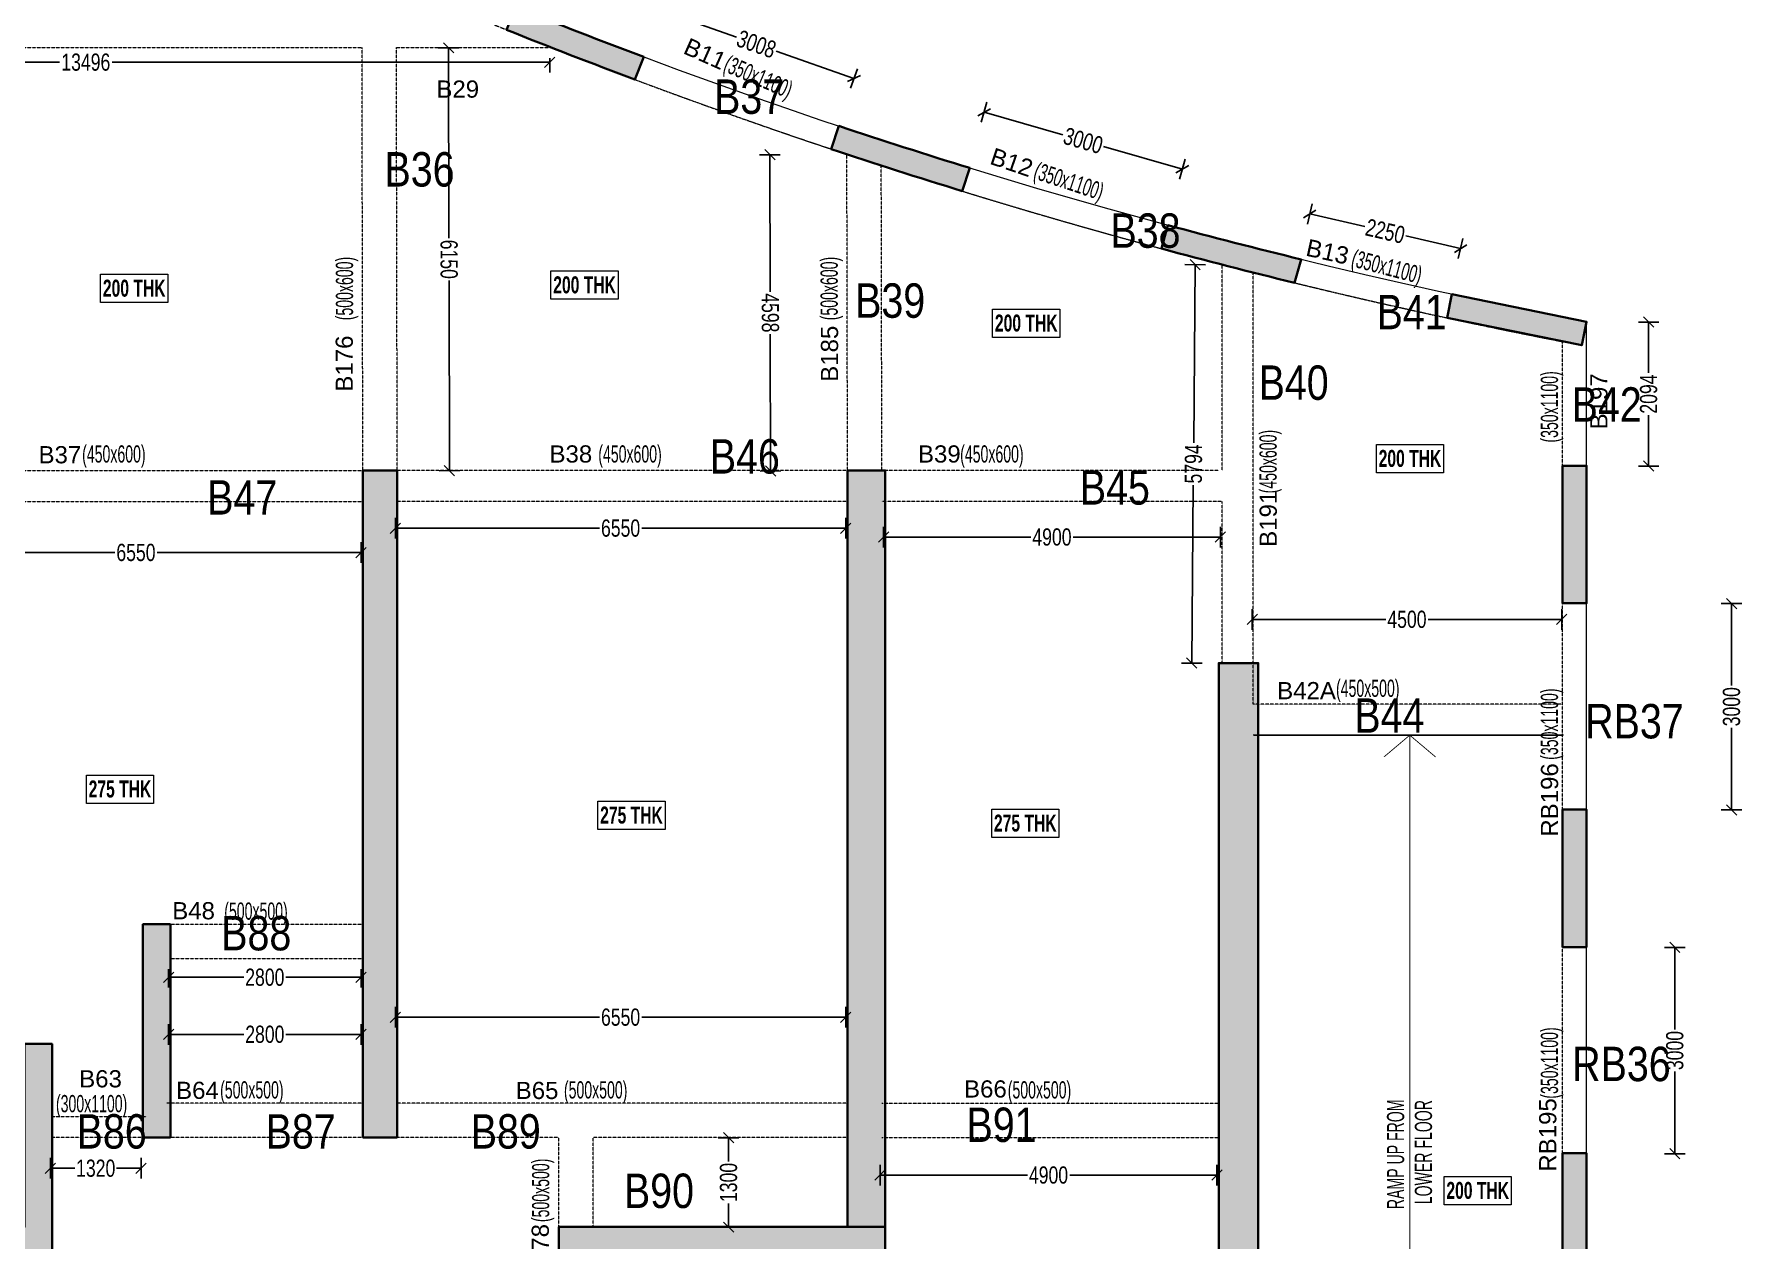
# Model space of a CAD drawing. Header units: millimetres. Extents: x 0 to 72183, y 72 to 62889.
# Drawn here: x 47328 to 72183, y 24636 to 42170 of the extents above; entities that cross this region are included whole.
import ezdxf
from ezdxf.enums import TextEntityAlignment as Align

# ---------------------------------------------------------------- set-up
doc = ezdxf.new("R2010")
doc.units = ezdxf.units.MM
doc.linetypes.add('HIDDEN', pattern=[0.375, 0.25, -0.125])
for name, color, linetype, lineweight in [('A-FLOR-IDEN', 11, 'Continuous', 9), ('S-BEAM', 7, 'Continuous', 18), ('S-BEAM-IDEN', 2, 'Continuous', 9), ('S-COL HATCH', 9, 'Continuous', 0), ('S-COLS', 5, 'Continuous', 35)]:
    doc.layers.add(name, color=color, linetype=linetype, lineweight=lineweight)
for name, color, linetype in [('Abhinav working', 6, 'Continuous'), ('Beam Nos', 7, 'Continuous'), ('changes', 7, 'Continuous')]:
    doc.layers.add(name, color=color, linetype=linetype)
doc.styles.add('Dim.s & Anno.(Misc.)', font='ARIALN.TTF')
doc.styles.add('SC-BBS1', font='SansSerif')
doc.styles.add('SOBHA', font='swisscl.ttf')
doc.styles.add('Swis721 LtCn BT', font='swisscl.ttf', dxfattribs={"width": 0.9, "height": 233.355162})
doc.styles.add('Swis721 LtCn BT_B', font='', dxfattribs={"width": 0.9, "height": 246.918336})
doc.styles.get('Swis721 LtCn BT_B').set_extended_font_data('Swis721 LtCn BT', bold=True)
doc.dimstyles.new('S-100', dxfattribs={"dimscale": 100, "dimtxt": 2.5, "dimasz": 1.5, "dimexe": 1.5, "dimexo": 1.5, "dimgap": 0.1, "dimtad": 0, "dimdec": 0, "dimrnd": 0.0005, "dimzin": 0, "dimdsep": 46, "dimtxsty": 'SOBHA', "dimblk": 'OBLIQUE', "dimcen": 0.09, "dimclrd": 8, "dimclre": 8, "dimclrt": 6, "dimadec": 0, "dimazin": 0, "dimtfac": 1, "dimtdec": 0, "dimtofl": 0, "dimtmove": 0, "dimatfit": 3, "dimfxl": 1.5, "dimfxlon": 1, "dimtolj": 1, "dimtzin": 0, "dimlwd": -1, "dimlwe": -1, "dimarcsym": 0})

# ---------------------------------------------------------------- blocks, each defined once
blk = doc.blocks.new('A$C0921b736')
at = {"layer": 'S-COL HATCH', "transparency": 33554687}
h = blk.add_hatch(color=256, dxfattribs=at)
h.dxf.hatch_style = 1
h.paths.add_polyline_path([(40725, 12975), (40225, 12975), (40225, 22675), (40725, 22675)])
h = blk.add_hatch(color=256, dxfattribs=at)
h.dxf.hatch_style = 1
h.paths.add_polyline_path([(43075, 11675), (43075, 11275), (47825, 11275), (47825, 11675)])
h.paths.add_polyline_path([(47825, 22675), (47275, 22675), (47275, 11675), (47825, 11675)])
h = blk.add_hatch(color=256, dxfattribs=at)
h.dxf.hatch_style = 1
h.paths.add_polyline_path([(53250, 8375), (53250, 19875), (52675, 19875), (52675, 8775), (47865, 8775), (47865, 9275), (47465, 9275), (47465, 8375)])
h = blk.add_hatch(color=256, dxfattribs=at)
h.dxf.hatch_style = 1
h.paths.add_polyline_path([(37425, 16075), (37025, 16075), (37025, 12975), (37425, 12975)])
h = blk.add_hatch(color=256, dxfattribs=at)
h.dxf.hatch_style = 1
h.paths.add_polyline_path([(35305, 11675), (35305, 11275), (35705, 11275), (35705, 14335), (35305, 14335)])
at = {"layer": 'S-COLS'}
for points in [[(29725, 11275), (29725, 22675), (30125, 22675), (30125, 15825), (31675, 15825), (31675, 15425), (30125, 15425), (30125, 12785), (32805, 12785), (32805, 11675), (35305, 11675), (35305, 14335), (35705, 14335), (35705, 11275), (29725, 11275)], [(47825, 11675), (47825, 22675), (47275, 22675), (47275, 11675), (47825, 11675)]]:
    blk.add_lwpolyline(points, dxfattribs=at)
at = {"layer": 'S-COLS', "elevation": 0}
for points in [[(40725, 12975), (40225, 12975), (40225, 22675), (40725, 22675)], [(37425, 16075), (37025, 16075), (37025, 12975), (37425, 12975)], [(43075, 11675), (47825, 11675), (47825, 11275), (43075, 11275)]]:
    blk.add_lwpolyline(points, close=True, dxfattribs=at)
at = {"layer": 'S-COLS'}
blk.add_lwpolyline([(53250, 8375), (47465, 8375), (47465, 9275), (47865, 9275), (47865, 8775), (52675, 8775), (52675, 19875), (53250, 19875)], close=True, dxfattribs=at)
blk = doc.blocks.new('A$Cb7cd9481')
at = {"layer": 'S-COL HATCH', "transparency": 33554687}
h = blk.add_hatch(color=256, dxfattribs=at)
h.dxf.hatch_style = 1
h.paths.add_polyline_path([(36311, 21885), (36443, 22213, -0.006015), (34578, 22935), (34446, 22609, 0.00603)])
h = blk.add_hatch(color=256, dxfattribs=at)
h.dxf.hatch_style = 1
h.paths.add_polyline_path([(41071, 20263), (41183, 20599, -0.006015), (39279, 21210), (39167, 20874, 0.00603)])
h = blk.add_hatch(color=256, dxfattribs=at)
h.dxf.hatch_style = 1
h.paths.add_polyline_path([(45907, 18929), (46003, 19269, -0.006016), (44065, 19767), (43970, 19427, 0.006031)])
h = blk.add_hatch(color=256, dxfattribs=at)
h.dxf.hatch_style = 1
h.paths.add_polyline_path([(48195, 18764), (48125, 18421), (50085, 18021), (50155, 18363)])
h = blk.add_hatch(color=256, dxfattribs=at)
h.dxf.hatch_style = 1
h.paths.add_polyline_path([(50155, 16269), (49805, 16269), (49805, 14269), (50155, 14269)])
h = blk.add_hatch(color=256, dxfattribs=at)
h.dxf.hatch_style = 1
h.paths.add_polyline_path([(49805, 9269), (50155, 9269), (50155, 11269), (49805, 11269)])
h = blk.add_hatch(color=256, dxfattribs=at)
h.dxf.hatch_style = 1
h.paths.add_polyline_path([(50155, 6269), (49805, 6269), (49805, 4269), (50155, 4269)])
at = {"layer": 'S-COLS', "elevation": 0}
for points in [[(36443, 22213, -0.006015), (34578, 22935), (34446, 22609, 0.00603), (36311, 21885), (36443, 22213)], [(39167, 20874, 0.00603), (41071, 20263), (41183, 20599, -0.006015), (39279, 21210), (39167, 20874)], [(46003, 19269, -0.006016), (44065, 19767), (43970, 19427, 0.006031), (45907, 18929), (46003, 19269)]]:
    blk.add_lwpolyline(points, format="xyb", dxfattribs=at)
blk.add_lwpolyline([(48195, 18764), (50155, 18363), (50085, 18021), (48125, 18421), (48195, 18764)], dxfattribs=at)
for points in [[(49805, 16269), (50155, 16269), (50155, 14269), (49805, 14269)], [(49805, 11269), (50155, 11269), (50155, 9269), (49805, 9269)], [(49805, 6269), (50155, 6269), (50155, 4269), (49805, 4269)]]:
    blk.add_lwpolyline(points, close=True, dxfattribs=at)
blk = doc.blocks.new('_OBLIQUE')
at = {"color": 0, "linetype": 'ByBlock'}
blk.add_line((-0.5, -0.5), (0.5, 0.5), dxfattribs=at)
blk = doc.blocks.new('*D254')
at = {"layer": 'Abhinav working', "color": 8, "transparency": 16777216}
for p, q in [((41331, 41821), (41331, 41613)), ((41331, 41763), (47697, 41762)), ((54827, 41761), (48461, 41762)), ((54827, 41820), (54827, 41611))]:
    blk.add_line(p, q, dxfattribs=at)
at = {"layer": 'Defpoints', "color": 0, "transparency": 16777216}
for p in [(41331, 41971, 0), (41331, 41763), (54827, 41970)]:
    blk.add_point(p, dxfattribs=at)
at = {"layer": 'Abhinav working', "color": 8, "transparency": 16777216, "xscale": 150, "yscale": 150, "zscale": 150}
for p, rotation in [((41331, 41763), 179.9950339990101), ((54827, 41761), 359.9950339990102)]:
    blk.add_blockref('_OBLIQUE', p, dxfattribs=dict(at, rotation=rotation))
at = {"layer": 'Abhinav working', "color": 6, "transparency": 16777216, "insert": (48079, 41762), "char_height": 250, "attachment_point": 5, "rotation": 359.995, "style": 'SOBHA'}
blk.add_mtext('\\A1;13496', dxfattribs=at)
blk = doc.blocks.new('*D258')
at = {"layer": 'Abhinav working', "color": 8, "transparency": 16777216}
for p, q in [((53206, 41971), (53506, 41972)), ((53356, 41971), (53362, 39204)), ((53368, 35821), (53363, 38589)), ((53218, 35821), (53518, 35822))]:
    blk.add_line(p, q, dxfattribs=at)
at = {"layer": 'Defpoints', "color": 0, "transparency": 16777216}
for p in [(52571, 41970, 0), (52583, 35820, 0), (53368, 35821)]:
    blk.add_point(p, dxfattribs=at)
at = {"layer": 'Abhinav working', "color": 8, "transparency": 16777216, "xscale": 150, "yscale": 150, "zscale": 150}
for p, rotation in [((53356, 41971), 90.1154672745573), ((53368, 35821), 270.1154672745573)]:
    blk.add_blockref('_OBLIQUE', p, dxfattribs=dict(at, rotation=rotation))
at = {"layer": 'Abhinav working', "color": 6, "transparency": 16777216, "insert": (53362, 38896), "char_height": 250, "attachment_point": 5, "rotation": 270.1155, "style": 'SOBHA'}
blk.add_mtext('\\A1;6150', dxfattribs=at)
blk = doc.blocks.new('*D259')
at = {"layer": 'Abhinav working', "color": 8, "transparency": 16777216}
for p, q in [((56366, 42384), (56466, 42667)), ((56416, 42525), (57545, 42127)), ((59253, 41525), (58123, 41923)), ((59203, 41384), (59303, 41667))]:
    blk.add_line(p, q, dxfattribs=at)
at = {"layer": 'Defpoints', "color": 0, "transparency": 16777216}
for p in [(56170, 41830, 0), (59253, 41525), (59008, 40830, 0)]:
    blk.add_point(p, dxfattribs=at)
at = {"layer": 'Abhinav working', "color": 8, "transparency": 16777216, "xscale": 150, "yscale": 150, "zscale": 150}
for p, rotation in [((56416, 42525), 160.5791166592864), ((59253, 41525), 340.5791166592865)]:
    blk.add_blockref('_OBLIQUE', p, dxfattribs=dict(at, rotation=rotation))
at = {"layer": 'Abhinav working', "color": 6, "transparency": 16777216, "insert": (57834, 42025), "char_height": 250, "attachment_point": 5, "rotation": 340.5791, "style": 'SOBHA'}
blk.add_mtext('\\A1;3008', dxfattribs=at)
blk = doc.blocks.new('*D260')
at = {"layer": 'Abhinav working', "color": 8, "transparency": 16777216}
for p, q in [((61105, 40891), (61188, 41179)), ((61146, 41035), (62293, 40705)), ((64030, 40207), (62883, 40536)), ((63988, 40062), (64071, 40351))]:
    blk.add_line(p, q, dxfattribs=at)
at = {"layer": 'Defpoints', "color": 0, "transparency": 16777216}
for p in [(60911, 40215, 0), (64030, 40207), (63794, 39387, 0)]:
    blk.add_point(p, dxfattribs=at)
at = {"layer": 'Abhinav working', "color": 8, "transparency": 16777216, "xscale": 150, "yscale": 150, "zscale": 150}
for p, rotation in [((61146, 41035), 163.9725199329885), ((64030, 40207), 343.9725199329885)]:
    blk.add_blockref('_OBLIQUE', p, dxfattribs=dict(at, rotation=rotation))
at = {"layer": 'Abhinav working', "color": 6, "transparency": 16777216, "insert": (62588, 40621), "char_height": 250, "attachment_point": 5, "rotation": 343.9725, "style": 'SOBHA'}
blk.add_mtext('\\A1;3000', dxfattribs=at)
blk = doc.blocks.new('*D261')
at = {"layer": 'Abhinav working', "color": 8, "transparency": 16777216}
for p, q in [((58180, 40416), (57880, 40416)), ((58030, 40416), (58034, 38425)), ((58040, 35818), (58036, 37809)), ((58190, 35818), (57890, 35817))]:
    blk.add_line(p, q, dxfattribs=at)
at = {"layer": 'Defpoints', "color": 0, "transparency": 16777216}
for p in [(58030, 40416), (59124, 40418), (59133, 35820)]:
    blk.add_point(p, dxfattribs=at)
at = {"layer": 'Abhinav working', "color": 8, "transparency": 16777216, "xscale": 150, "yscale": 150, "zscale": 150}
for p, rotation in [((58030, 40416), 90.11535317310951), ((58040, 35818), 270.1153531731095)]:
    blk.add_blockref('_OBLIQUE', p, dxfattribs=dict(at, rotation=rotation))
at = {"layer": 'Abhinav working', "color": 6, "transparency": 16777216, "insert": (58035, 38117), "char_height": 250, "attachment_point": 5, "rotation": 270.1154, "style": 'SOBHA'}
blk.add_mtext('\\A1;4598', dxfattribs=at)
blk = doc.blocks.new('*D262')
at = {"layer": 'Abhinav working', "color": 8, "transparency": 16777216}
for p, q in [((64367, 38815), (64067, 38818)), ((64217, 38816), (64195, 36228)), ((64167, 33023), (64189, 35612)), ((64317, 33022), (64017, 33024))]:
    blk.add_line(p, q, dxfattribs=at)
at = {"layer": 'Defpoints', "color": 0, "transparency": 16777216}
for p in [(64583, 38813, 0), (64167, 33023), (64533, 33020)]:
    blk.add_point(p, dxfattribs=at)
at = {"layer": 'Abhinav working', "color": 8, "transparency": 16777216, "xscale": 150, "yscale": 150, "zscale": 150}
for p, rotation in [((64217, 38816), 89.5047423656764), ((64167, 33023), 269.5047423656764)]:
    blk.add_blockref('_OBLIQUE', p, dxfattribs=dict(at, rotation=rotation))
at = {"layer": 'Abhinav working', "color": 6, "transparency": 16777216, "insert": (64192, 35920), "char_height": 250, "attachment_point": 5, "rotation": 89.5047, "style": 'SOBHA'}
blk.add_mtext('\\A1;5794', dxfattribs=at)
blk = doc.blocks.new('*D263')
at = {"layer": 'Abhinav working', "color": 8, "transparency": 16777216}
for p, q in [((65851, 39409), (65918, 39701)), ((65884, 39555), (66682, 39372)), ((68077, 39052), (67279, 39235)), ((68044, 38906), (68111, 39199))]:
    blk.add_line(p, q, dxfattribs=at)
at = {"layer": 'Defpoints', "color": 0, "transparency": 16777216}
for p in [(68077, 39052), (65731, 38886, 0), (67924, 38384, 0)]:
    blk.add_point(p, dxfattribs=at)
at = {"layer": 'Abhinav working', "color": 8, "transparency": 16777216, "xscale": 150, "yscale": 150, "zscale": 150}
for p, rotation in [((65884, 39555), 167.0951783105436), ((68077, 39052), 347.0951783105436)]:
    blk.add_blockref('_OBLIQUE', p, dxfattribs=dict(at, rotation=rotation))
at = {"layer": 'Abhinav working', "color": 6, "transparency": 16777216, "insert": (66981, 39304), "char_height": 250, "attachment_point": 5, "rotation": 347.0952, "style": 'SOBHA'}
blk.add_mtext('\\A1;2250', dxfattribs=at)
blk = doc.blocks.new('*D264')
at = {"layer": 'Abhinav working', "color": 8, "transparency": 16777216}
for p, q in [((70663, 37983), (70963, 37983)), ((70813, 37983), (70813, 37244)), ((70813, 35889), (70813, 36628)), ((70663, 35889), (70963, 35889))]:
    blk.add_line(p, q, dxfattribs=at)
at = {"layer": 'Defpoints', "color": 0, "transparency": 16777216}
for p in [(69883, 37983, 0), (69883, 35889, 0), (70813, 35889)]:
    blk.add_point(p, dxfattribs=at)
at = {"layer": 'Abhinav working', "color": 8, "transparency": 16777216, "xscale": 150, "yscale": 150, "zscale": 150}
for p, rotation in [((70813, 37983), 90), ((70813, 35889), 270)]:
    blk.add_blockref('_OBLIQUE', p, dxfattribs=dict(at, rotation=rotation))
at = {"layer": 'Abhinav working', "color": 6, "transparency": 16777216, "insert": (70813, 36936), "char_height": 250, "attachment_point": 5, "rotation": 90, "style": 'SOBHA'}
blk.add_mtext('\\A1;2094', dxfattribs=at)
blk = doc.blocks.new('*D265')
at = {"layer": 'Abhinav working', "color": 8, "transparency": 16777216}
for p, q in [((65047, 33509), (65047, 33809)), ((69548, 33509), (69548, 33809)), ((65047, 33659), (66989, 33659)), ((69548, 33659), (67606, 33659))]:
    blk.add_line(p, q, dxfattribs=at)
at = {"layer": 'Defpoints', "color": 0, "transparency": 16777216}
for p in [(69548, 33659), (65047, 32420, 0), (69548, 32420, 0)]:
    blk.add_point(p, dxfattribs=at)
at = {"layer": 'Abhinav working', "color": 8, "transparency": 16777216, "xscale": 150, "yscale": 150, "zscale": 150, "rotation": 180}
blk.add_blockref('_OBLIQUE', (65047, 33659), dxfattribs=at)
at = {"layer": 'Abhinav working', "color": 8, "transparency": 16777216, "xscale": 150, "yscale": 150, "zscale": 150}
blk.add_blockref('_OBLIQUE', (69548, 33659), dxfattribs=at)
at = {"layer": 'Abhinav working', "color": 6, "transparency": 16777216, "insert": (67297, 33659), "char_height": 250, "attachment_point": 5, "style": 'SOBHA'}
blk.add_mtext('\\A1;4500', dxfattribs=at)
blk = doc.blocks.new('*D266')
at = {"layer": 'Abhinav working', "color": 8, "transparency": 16777216}
for p, q in [((59683, 35006), (59683, 34706)), ((59683, 34856), (61825, 34856)), ((64583, 34856), (62441, 34856)), ((64583, 35006), (64583, 34706))]:
    blk.add_line(p, q, dxfattribs=at)
at = {"layer": 'Defpoints', "color": 0, "transparency": 16777216}
for p in [(59683, 35370), (64583, 35370), (64583, 34856)]:
    blk.add_point(p, dxfattribs=at)
at = {"layer": 'Abhinav working', "color": 8, "transparency": 16777216, "xscale": 150, "yscale": 150, "zscale": 150, "rotation": 180}
blk.add_blockref('_OBLIQUE', (59683, 34856), dxfattribs=at)
at = {"layer": 'Abhinav working', "color": 8, "transparency": 16777216, "xscale": 150, "yscale": 150, "zscale": 150}
blk.add_blockref('_OBLIQUE', (64583, 34856), dxfattribs=at)
at = {"layer": 'Abhinav working', "color": 6, "transparency": 16777216, "insert": (62133, 34856), "char_height": 250, "attachment_point": 5, "style": 'SOBHA'}
blk.add_mtext('\\A1;4900', dxfattribs=at)
blk = doc.blocks.new('*D267')
at = {"layer": 'Abhinav working', "color": 8, "transparency": 16777216}
for p, q in [((52583, 35135), (52583, 34835)), ((59133, 35135), (59133, 34835)), ((52583, 34985), (55551, 34985)), ((59133, 34985), (56165, 34985))]:
    blk.add_line(p, q, dxfattribs=at)
at = {"layer": 'Defpoints', "color": 0, "transparency": 16777216}
for p in [(52583, 35370), (59133, 35370), (59133, 34985)]:
    blk.add_point(p, dxfattribs=at)
at = {"layer": 'Abhinav working', "color": 8, "transparency": 16777216, "xscale": 150, "yscale": 150, "zscale": 150, "rotation": 180}
blk.add_blockref('_OBLIQUE', (52583, 34985), dxfattribs=at)
at = {"layer": 'Abhinav working', "color": 8, "transparency": 16777216, "xscale": 150, "yscale": 150, "zscale": 150}
blk.add_blockref('_OBLIQUE', (59133, 34985), dxfattribs=at)
at = {"layer": 'Abhinav working', "color": 6, "transparency": 16777216, "insert": (55858, 34985), "char_height": 250, "attachment_point": 5, "style": 'SOBHA'}
blk.add_mtext('\\A1;6550', dxfattribs=at)
blk = doc.blocks.new('*D268')
at = {"layer": 'Abhinav working', "color": 8, "transparency": 16777216}
for p, q in [((45533, 34781), (45533, 34481)), ((45533, 34631), (48501, 34631)), ((52083, 34631), (49115, 34631)), ((52083, 34781), (52083, 34481))]:
    blk.add_line(p, q, dxfattribs=at)
at = {"layer": 'Defpoints', "color": 0, "transparency": 16777216}
for p in [(45533, 35370), (52083, 35370, 0), (52083, 34631)]:
    blk.add_point(p, dxfattribs=at)
at = {"layer": 'Abhinav working', "color": 8, "transparency": 16777216, "xscale": 150, "yscale": 150, "zscale": 150, "rotation": 180}
blk.add_blockref('_OBLIQUE', (45533, 34631), dxfattribs=at)
at = {"layer": 'Abhinav working', "color": 8, "transparency": 16777216, "xscale": 150, "yscale": 150, "zscale": 150}
blk.add_blockref('_OBLIQUE', (52083, 34631), dxfattribs=at)
at = {"layer": 'Abhinav working', "color": 6, "transparency": 16777216, "insert": (48808, 34631), "char_height": 250, "attachment_point": 5, "style": 'SOBHA'}
blk.add_mtext('\\A1;6550', dxfattribs=at)
blk = doc.blocks.new('*D337')
at = {"layer": 'Abhinav working', "color": 8, "transparency": 16777216}
for p, q in [((47563, 25826), (47563, 25526)), ((47563, 25676), (47919, 25676)), ((48883, 25676), (48527, 25676)), ((48883, 25826), (48883, 25526))]:
    blk.add_line(p, q, dxfattribs=at)
at = {"layer": 'Defpoints', "color": 0, "transparency": 16777216}
for p in [(47563, 26120), (48883, 26120, 0), (48883, 25676)]:
    blk.add_point(p, dxfattribs=at)
at = {"layer": 'Abhinav working', "color": 8, "transparency": 16777216, "xscale": 150, "yscale": 150, "zscale": 150, "rotation": 180}
blk.add_blockref('_OBLIQUE', (47563, 25676), dxfattribs=at)
at = {"layer": 'Abhinav working', "color": 8, "transparency": 16777216, "xscale": 150, "yscale": 150, "zscale": 150}
blk.add_blockref('_OBLIQUE', (48883, 25676), dxfattribs=at)
at = {"layer": 'Abhinav working', "color": 6, "transparency": 16777216, "insert": (48223, 25676), "char_height": 250, "attachment_point": 5, "style": 'SOBHA'}
blk.add_mtext('\\A1;1320', dxfattribs=at)
blk = doc.blocks.new('*D338')
at = {"layer": 'Abhinav working', "color": 8, "transparency": 16777216}
for p, q in [((49283, 27474), (49283, 27774)), ((49283, 27624), (50376, 27624)), ((52083, 27624), (50990, 27624)), ((52083, 27474), (52083, 27774))]:
    blk.add_line(p, q, dxfattribs=at)
at = {"layer": 'Defpoints', "color": 0, "transparency": 16777216}
for p in [(52083, 27624), (49283, 26620, 0), (52083, 26620, 0)]:
    blk.add_point(p, dxfattribs=at)
at = {"layer": 'Abhinav working', "color": 8, "transparency": 16777216, "xscale": 150, "yscale": 150, "zscale": 150, "rotation": 180}
blk.add_blockref('_OBLIQUE', (49283, 27624), dxfattribs=at)
at = {"layer": 'Abhinav working', "color": 8, "transparency": 16777216, "xscale": 150, "yscale": 150, "zscale": 150}
blk.add_blockref('_OBLIQUE', (52083, 27624), dxfattribs=at)
at = {"layer": 'Abhinav working', "color": 6, "transparency": 16777216, "insert": (50683, 27624), "char_height": 250, "attachment_point": 5, "style": 'SOBHA'}
blk.add_mtext('\\A1;2800', dxfattribs=at)
blk = doc.blocks.new('*D339')
at = {"layer": 'Abhinav working', "color": 8, "transparency": 16777216}
for p, q in [((49283, 28570), (49283, 28304)), ((49283, 28454), (50376, 28454)), ((52083, 28454), (50990, 28454)), ((52083, 28570), (52083, 28304))]:
    blk.add_line(p, q, dxfattribs=at)
at = {"layer": 'Defpoints', "color": 0, "transparency": 16777216}
for p in [(49283, 28720, 0), (52083, 28720, 0), (52083, 28454)]:
    blk.add_point(p, dxfattribs=at)
at = {"layer": 'Abhinav working', "color": 8, "transparency": 16777216, "xscale": 150, "yscale": 150, "zscale": 150, "rotation": 180}
blk.add_blockref('_OBLIQUE', (49283, 28454), dxfattribs=at)
at = {"layer": 'Abhinav working', "color": 8, "transparency": 16777216, "xscale": 150, "yscale": 150, "zscale": 150}
blk.add_blockref('_OBLIQUE', (52083, 28454), dxfattribs=at)
at = {"layer": 'Abhinav working', "color": 6, "transparency": 16777216, "insert": (50683, 28454), "char_height": 250, "attachment_point": 5, "style": 'SOBHA'}
blk.add_mtext('\\A1;2800', dxfattribs=at)
blk = doc.blocks.new('*D340')
at = {"layer": 'Abhinav working', "color": 8, "transparency": 16777216}
for p, q in [((52583, 27723), (52583, 28023)), ((52583, 27873), (55551, 27873)), ((59133, 27873), (56165, 27873)), ((59133, 27723), (59133, 28023))]:
    blk.add_line(p, q, dxfattribs=at)
at = {"layer": 'Defpoints', "color": 0, "transparency": 16777216}
for p in [(59133, 27873), (52583, 26620, 0), (59133, 26620)]:
    blk.add_point(p, dxfattribs=at)
at = {"layer": 'Abhinav working', "color": 8, "transparency": 16777216, "xscale": 150, "yscale": 150, "zscale": 150, "rotation": 180}
blk.add_blockref('_OBLIQUE', (52583, 27873), dxfattribs=at)
at = {"layer": 'Abhinav working', "color": 8, "transparency": 16777216, "xscale": 150, "yscale": 150, "zscale": 150}
blk.add_blockref('_OBLIQUE', (59133, 27873), dxfattribs=at)
at = {"layer": 'Abhinav working', "color": 6, "transparency": 16777216, "insert": (55858, 27873), "char_height": 250, "attachment_point": 5, "style": 'SOBHA'}
blk.add_mtext('\\A1;6550', dxfattribs=at)
blk = doc.blocks.new('*D341')
at = {"layer": 'Abhinav working', "color": 8, "transparency": 16777216}
for p, q in [((57279, 26120), (57579, 26120)), ((57429, 26120), (57429, 25774)), ((57429, 24820), (57429, 25166)), ((57279, 24820), (57579, 24820))]:
    blk.add_line(p, q, dxfattribs=at)
at = {"layer": 'Defpoints', "color": 0, "transparency": 16777216}
for p in [(55433, 26120), (55433, 24820, 0), (57429, 24820)]:
    blk.add_point(p, dxfattribs=at)
at = {"layer": 'Abhinav working', "color": 8, "transparency": 16777216, "xscale": 150, "yscale": 150, "zscale": 150}
for p, rotation in [((57429, 26120), 90), ((57429, 24820), 270)]:
    blk.add_blockref('_OBLIQUE', p, dxfattribs=dict(at, rotation=rotation))
at = {"layer": 'Abhinav working', "color": 6, "transparency": 16777216, "insert": (57429, 25470), "char_height": 250, "attachment_point": 5, "rotation": 90, "style": 'SOBHA'}
blk.add_mtext('\\A1;1300', dxfattribs=at)
blk = doc.blocks.new('*D342')
at = {"layer": 'Abhinav working', "color": 8, "transparency": 16777216}
for p, q in [((59633, 25727), (59633, 25427)), ((64533, 25727), (64533, 25427)), ((59633, 25577), (61775, 25577)), ((64533, 25577), (62391, 25577))]:
    blk.add_line(p, q, dxfattribs=at)
at = {"layer": 'Defpoints', "color": 0, "transparency": 16777216}
for p in [(59633, 26120), (64533, 26120), (64533, 25577)]:
    blk.add_point(p, dxfattribs=at)
at = {"layer": 'Abhinav working', "color": 8, "transparency": 16777216, "xscale": 150, "yscale": 150, "zscale": 150, "rotation": 180}
blk.add_blockref('_OBLIQUE', (59633, 25577), dxfattribs=at)
at = {"layer": 'Abhinav working', "color": 8, "transparency": 16777216, "xscale": 150, "yscale": 150, "zscale": 150}
blk.add_blockref('_OBLIQUE', (64533, 25577), dxfattribs=at)
at = {"layer": 'Abhinav working', "color": 6, "transparency": 16777216, "insert": (62083, 25577), "char_height": 250, "attachment_point": 5, "style": 'SOBHA'}
blk.add_mtext('\\A1;4900', dxfattribs=at)
blk = doc.blocks.new('*D284')
at = {"layer": 'Abhinav working', "color": 8, "transparency": 16777216}
for p, q in [((71044, 28889), (71344, 28889)), ((71194, 28889), (71194, 27696)), ((71194, 25889), (71194, 27082)), ((71044, 25889), (71344, 25889))]:
    blk.add_line(p, q, dxfattribs=at)
at = {"layer": 'Defpoints', "color": 0, "transparency": 16777216}
for p in [(69883, 28889, 0), (71194, 28889), (69883, 25889, 0)]:
    blk.add_point(p, dxfattribs=at)
at = {"layer": 'Abhinav working', "color": 8, "transparency": 16777216, "xscale": 150, "yscale": 150, "zscale": 150}
for p, rotation in [((71194, 28889), 90), ((71194, 25889), 270)]:
    blk.add_blockref('_OBLIQUE', p, dxfattribs=dict(at, rotation=rotation))
at = {"layer": 'Abhinav working', "color": 6, "transparency": 16777216, "insert": (71194, 27389), "char_height": 250, "attachment_point": 5, "rotation": 90, "style": 'SOBHA'}
blk.add_mtext('\\A1;3000', dxfattribs=at)
blk = doc.blocks.new('*D285')
at = {"layer": 'Abhinav working', "color": 8, "transparency": 16777216}
for p, q in [((71869, 33889), (72169, 33889)), ((72019, 33889), (72019, 32696)), ((72019, 30889), (72019, 32082)), ((71869, 30889), (72169, 30889))]:
    blk.add_line(p, q, dxfattribs=at)
at = {"layer": 'Defpoints', "color": 0, "transparency": 16777216}
for p in [(69883, 33889, 0), (72019, 33889), (69883, 30889, 0)]:
    blk.add_point(p, dxfattribs=at)
at = {"layer": 'Abhinav working', "color": 8, "transparency": 16777216, "xscale": 150, "yscale": 150, "zscale": 150}
for p, rotation in [((72019, 33889), 90), ((72019, 30889), 270)]:
    blk.add_blockref('_OBLIQUE', p, dxfattribs=dict(at, rotation=rotation))
at = {"layer": 'Abhinav working', "color": 6, "transparency": 16777216, "insert": (72019, 32389), "char_height": 250, "attachment_point": 5, "rotation": 90, "style": 'SOBHA'}
blk.add_mtext('\\A1;3000', dxfattribs=at)

msp = doc.modelspace()

# ---------------------------------------------------------------- linework, layer by layer
at = {"layer": 'A-FLOR-IDEN', "color": 8, "flags": 128}
for points in [[(49271.6, 38677.3), (49271.6, 38265.5), (48294.1, 38265.5), (48294.1, 38677.3)], [(49271.6, 38677.3), (49271.6, 38265.5), (48294.1, 38265.5), (48294.1, 38677.3)], [(55823.1, 38725.8), (55823.1, 38314), (54845.6, 38314), (54845.6, 38725.8)], [(55823.1, 38725.8), (55823.1, 38314), (54845.6, 38314), (54845.6, 38725.8)], [(62248.1, 38170.3), (62248.1, 37758.5), (61270.6, 37758.5), (61270.6, 38170.3)], [(62248.1, 38170.3), (62248.1, 37758.5), (61270.6, 37758.5), (61270.6, 38170.3)], [(67830.1, 36201.3), (67830.1, 35789.5), (66852.6, 35789.5), (66852.6, 36201.3)], [(67830.1, 36201.3), (67830.1, 35789.5), (66852.6, 35789.5), (66852.6, 36201.3)], [(49064.6, 31394.1), (49064.6, 30982.3), (48087.1, 30982.3), (48087.1, 31394.1)], [(62233.8, 30897.7), (62233.8, 30485.9), (61256.3, 30485.9), (61256.3, 30897.7)]]:
    msp.add_lwpolyline(points, close=True, dxfattribs=at)
at = {"layer": 'A-FLOR-IDEN', "color": 8, "elevation": 0, "flags": 128}
for points in [[(56505.5, 31014.7), (56505.5, 30602.9), (55528, 30602.9), (55528, 31014.7)], [(68815.2, 25556.3), (68815.2, 25144.4), (67837.7, 25144.4), (67837.7, 25556.3)]]:
    msp.add_lwpolyline(points, close=True, dxfattribs=at)
at = {"layer": 'S-BEAM', "linetype": 'HIDDEN'}
for p, q in [((45551.7, 41975), (52096.8, 41975)), ((52109.2, 35825, 0), (52096.8, 41975, 0)), ((52596.8, 41975), (54853, 41975)), ((52609.2, 35825, 0), (52596.8, 41975, 0)), ((59159.1, 35825), (59149.9, 40423.4)), ((59659.1, 35825), (59650.2, 40259.6)), ((64609.2, 35825), (64609.2, 38818.5)), ((65059.2, 32425), (65059.2, 38703.8)), ((45559.2, 35825), (52109.2, 35825, 0)), ((59159.1, 35825), (52609.2, 35825, 0)), ((64559.2, 35825), (59659.1, 35825)), ((45559.2, 35375), (52109.2, 35375)), ((59159.1, 35375), (52609.2, 35375)), ((64609.2, 35375), (59659.1, 35375)), ((64609.2, 33025), (64609.2, 35375)), ((69559.6, 32425), (65059.2, 32425)), ((49309.2, 29225, 0), (52109.2, 29225, 0)), ((49309.2, 28725, 0), (52109.2, 28725, 0)), ((52109.2, 26625, 0), (49259.2, 26625, 0)), ((59159.1, 26625), (52609.2, 26625)), ((59659.2, 26625), (64559.2, 26625)), ((48959.2, 26425, 0), (47589.2, 26425)), ((54959.2, 26125), (47589.2, 26125)), ((54959.2, 24825, 0), (54959.2, 26125, 0)), ((59159.1, 26125), (55459.2, 26125)), ((55459.2, 24825, 0), (55459.2, 26125, 0)), ((59659.2, 26125), (64559.2, 26125))]:
    msp.add_line(p, q, dxfattribs=at)
at = {"layer": 'S-BEAM'}
msp.add_line((69573.5, 31975), (65059.2, 31975), dxfattribs=at)
at = {"layer": 'S-BEAM', "ltscale": 250000, "elevation": 0}
msp.add_lwpolyline([(69909.6, 37988.4, -0.1044195), (37792.5, 51453.4, 0.059137), (29669.3, 56776.2, 0.059137)], format="xyb", dxfattribs=at)
at = {"layer": 'S-BEAM', "linetype": 'HIDDEN', "elevation": 0}
for points in [[(59149.9, 40423.4, -0.0207042), (52594.9, 42897.8, -0.0207042)], [(64609.2, 38818.5, -0.0152572), (59650.2, 40259.6, -0.0152572)], [(69573.5, 37696.7, -0.0136644), (65059.2, 38703.8, -0.0136644)]]:
    msp.add_lwpolyline(points, format="xyb", dxfattribs=at)
at = {"layer": 'S-BEAM', "ltscale": 250000, "elevation": 0}
msp.add_lwpolyline([(69909.6, 9204.2), (69909.6, 37988.4)], dxfattribs=at)
at = {"layer": 'S-BEAM', "linetype": 'HIDDEN', "elevation": 0}
msp.add_lwpolyline([(69559.6, 22525), (69559.6, 37696.7)], dxfattribs=at)
at = {"layer": 'S-BEAM', "elevation": 0}
msp.add_lwpolyline([(65073.5, 31975), (69559.6, 31975)], dxfattribs=at)
at = {"layer": 'S-BEAM', "const_width": 12.5, "elevation": 0}
msp.add_lwpolyline([(67712.9, 31658.7), (67337.9, 31975), (66962.9, 31658.7)], dxfattribs=at)
at = {"layer": 'S-BEAM', "const_width": 12.5}
msp.add_lwpolyline([(67337.9, 31975), (67337.9, 22075)], dxfattribs=at)

# ---------------------------------------------------------------- block references
at = {"layer": 'changes'}
msp.add_blockref('A$C0921b736', (11884.1, 13149.8), dxfattribs=at)
at = {"layer": 'S-BEAM'}
msp.add_blockref('A$Cb7cd9481', (19754.8, 19625), dxfattribs=at)

# ---------------------------------------------------------------- texts
at = {"layer": 'A-FLOR-IDEN', "color": 1, "char_height": 246.92, "width": 1155, "attachment_point": 2, "line_spacing_factor": 0.964267, "style": 'Swis721 LtCn BT_B'}
for s, insert in [('200 THK', (48782.8, 38599.3)), ('200 THK', (48782.8, 38599.3)), ('200 THK', (55334.3, 38647.8)), ('200 THK', (55334.3, 38647.8)), ('200 THK', (61759.3, 38092.3)), ('200 THK', (61759.3, 38092.3)), ('200 THK', (67341.3, 36123.3)), ('200 THK', (67341.3, 36123.3)), ('275 THK', (48575.8, 31316.1)), ('275 THK', (56016.8, 30936.7, 0)), ('275 THK', (61745, 30819.7)), ('200 THK', (68326.5, 25478.2))]:
    msp.add_mtext(s, dxfattribs=dict(at, insert=insert))
at = {"layer": 'Abhinav working', "char_height": 500, "attachment_point": 1, "style": 'Dim.s & Anno.(Misc.)'}
for s, insert in [('B37', (57218.5, 41511.1)), ('B36', (52424, 40454.2)), ('B38', (62984.1, 39563, 0)), ('B39', (59270.2, 38545.8)), ('B41', (66856, 38378.7)), ('B40', (65139.4, 37352.1)), ('B42', (69693.2, 37034.1)), ('B46', (57156.2, 36279.9)), ('B45', (62538.6, 35828.7)), ('B47', (49845.1, 35683.6, 0)), ('B44', (66532, 32509.8)), ('RB37', (69890.6, 32428.5)), ('B88', (50049.1, 29345.7)), ('RB36', (69701, 27443.8, 0)), ('B86', (47945.4, 26463.1, 0)), ('B87', (50694.9, 26463.1, 0)), ('B89', (53678.1, 26463.1, 0)), ('B91', (60890.6, 26559.2)), ('B90', (55906.9, 25598.6))]:
    msp.add_mtext_dynamic_manual_height_columns(s, width=21149.247, gutter_width=5423.5, heights=[0], dxfattribs=dict(at, insert=insert))
at = {"layer": 'Beam Nos', "color": 3, "style": 'SC-BBS1'}
for s, rotation, p in [('B11', 335.98891, (57006.6, 41701.3)), ('B12', 341.26756, (61483.4, 40116.7)), ('B13', 347.63505, (66099, 38811.4, 0)), ('B185', 90, (59097.3, 37522.2)), ('B176', 90, (52038, 37379.4, 0)), ('B191', 90, (65478.6, 35122.2, 0)), ('B178', 90, (54889.4, 24458.4))]:
    msp.add_text(s, height=250, rotation=rotation, dxfattribs=at).set_placement(p, align=Align.BOTTOM_CENTER)
for s, p in [('B29', (53489.3, 41171.4)), ('B37', (47701.9, 35853.8)), ('B38', (55134.8, 35864.9)), ('B39', (60494.9, 35864.9)), ('B42A', (65836.6, 32422.9)), ('B48', (49646.5, 29222.2)), ('B63', (48293.3, 26777.8)), ('B64', (49703.2, 26610.1)), ('B65', (54643.4, 26608.6)), ('B66', (61165.3, 26630.4, 0))]:
    msp.add_text(s, height=250, dxfattribs=at).set_placement(p, align=Align.BOTTOM_CENTER)
at = {"layer": 'Beam Nos', "style": 'SC-BBS1'}
for s, p in [('B197', (70289.1, 36830, 0)), ('RB196', (69571, 31032.9, 0)), ('RB195', (69545.2, 26161.2, 0))]:
    msp.add_text(s, height=250, rotation=90, dxfattribs=at).set_placement(p, align=Align.BOTTOM_CENTER)
at = {"layer": 'S-BEAM-IDEN', "style": 'Swis721 LtCn BT', "width": 0.8}
for s, rotation, p in [('(350x1100)', 336.76966, (57336.8, 41640.5)), ('(350x1100)', 341.7169, (61849.5, 40076.7)), ('(350x1100)', 345.46876, (66472.1, 38798.2)), ('(500x600)', 90, (51966.4, 38009, 0)), ('(500x600)', 90, (59016.4, 38009)), ('(350x1100)', 90, (69494.4, 36230.5)), ('(450x600)', 90, (65401.4, 35492.1)), ('(350x1100)', 90, (69494.4, 31617, 0)), ('(350x1100)', 90, (69494.4, 26689)), ('RAMP UP FROM', 90, (67256.4, 25082.6)), ('LOWER FLOOR', 90, (67661.3, 25153.5)), ('(500x500)', 90, (54820.6, 24893.7))]:
    msp.add_text(s, height=250, rotation=rotation, dxfattribs=at).set_placement(p)
for s, p in [('(450x600)', (48025.6, 35940)), ('(450x600)', (55533.9, 35940)), ('(450x600)', (60797.9, 35940)), ('(450x500)', (66265.5, 32532.4)), ('(500x500)', (50093, 29291.7, 0)), ('(500x500)', (50032.7, 26691.7)), ('(500x500)', (55034.1, 26691.7)), ('(500x500)', (61490.1, 26691.7)), ('(300x1100)', (47644.6, 26491.7))]:
    msp.add_text(s, height=250, dxfattribs=at).set_placement(p)

# ---------------------------------------------------------------- dimensions: what is measured, and where the dimension line sits
at = {"layer": 'Abhinav working'}
for p1, p2, distance, picture, middle in [((56170.4, 41829.9, 0), (59007.6, 40829.7, 0), 737.5, '*D259', (57834.2, 42025.3)), ((52570.7, 41969.8, 0), (52583.1, 35819.8, 0), 785.4, '*D258', (53362.3, 38896.3)), ((54826.9, 41969.8), (41330.6, 41970.9, 0), 208.3, '*D254', (48078.7, 41762.1)), ((60910.8, 40214.9, 0), (63794, 39386.6, 0), 853.1, '*D260', (62587.9, 40620.6)), ((59133.1, 35819.8), (59123.8, 40418.1), 1093.5, '*D261', (58035, 38116.7)), ((65730.8, 38886.1, 0), (67924, 38383.6, 0), 686, '*D263', (66980.6, 39303.6)), ((64583.2, 38813.2, 0), (64533.1, 33019.8), -366.2, '*D262', (64192, 35919.6)), ((69883.5, 37983.1, 0), (69883.5, 35889, 0), 929.7, '*D264', (70813.2, 36936.1)), ((59683.1, 35369.8), (64583.2, 35369.8), -514.2, '*D266', (62133.1, 34855.6)), ((69883.5, 25889, 0), (69883.5, 28889, 0), -1310.7, '*D284', (71194.2, 27389)), ((47563.1, 26119.8), (48883.1, 26119.8, 0), -444, '*D337', (48223.1, 25675.8)), ((59633.1, 26119.8), (64533.1, 26119.8), -543, '*D342', (62083.1, 25576.8))]:
    dim = msp.add_aligned_dim(p1=p1, p2=p2, distance=distance, dimstyle='S-100', dxfattribs=at)
    dim.commit()
    dim.dimension.update_dxf_attribs({"geometry": picture, "text_midpoint": middle})
for base, p1, p2, picture, middle in [((52083.1, 34631.1), (45533.1, 35369.8), (52083.1, 35369.8, 0), '*D268', (48808.1, 34631.1)), ((59133.1, 34985.1), (52583.1, 35369.8), (59133.1, 35369.8), '*D267', (55858.1, 34985.1)), ((69547.5, 33658.8), (65047.4, 32419.8, 0), (69547.5, 32419.8, 0), '*D265', (67297.5, 33658.8)), ((52083.1, 28453.8), (49283.1, 28719.8, 0), (52083.1, 28719.8, 0), '*D339', (50683.1, 28453.8)), ((59133.1, 27873.4), (52583.1, 26619.8, 0), (59133.1, 26619.8), '*D340', (55858.1, 27873.4)), ((52083.1, 27624.1), (49283.1, 26619.8, 0), (52083.1, 26619.8, 0), '*D338', (50683.1, 27624.1))]:
    dim = msp.add_linear_dim(base=base, p1=p1, p2=p2, dimstyle='S-100', dxfattribs=at)
    dim.commit()
    dim.dimension.update_dxf_attribs({"geometry": picture, "text_midpoint": middle})
for base, p1, p2, picture, middle in [((72018.9, 33889), (69883.5, 30889, 0), (69883.5, 33889, 0), '*D285', (72018.9, 32389)), ((57428.7, 24819.8), (55433.1, 26119.8), (55433.1, 24819.8, 0), '*D341', (57428.7, 25469.8))]:
    dim = msp.add_linear_dim(base=base, p1=p1, p2=p2, angle=90, dimstyle='S-100', dxfattribs=at)
    dim.commit()
    dim.dimension.update_dxf_attribs({"geometry": picture, "text_midpoint": middle})

doc.saveas('drawing.dxf')
